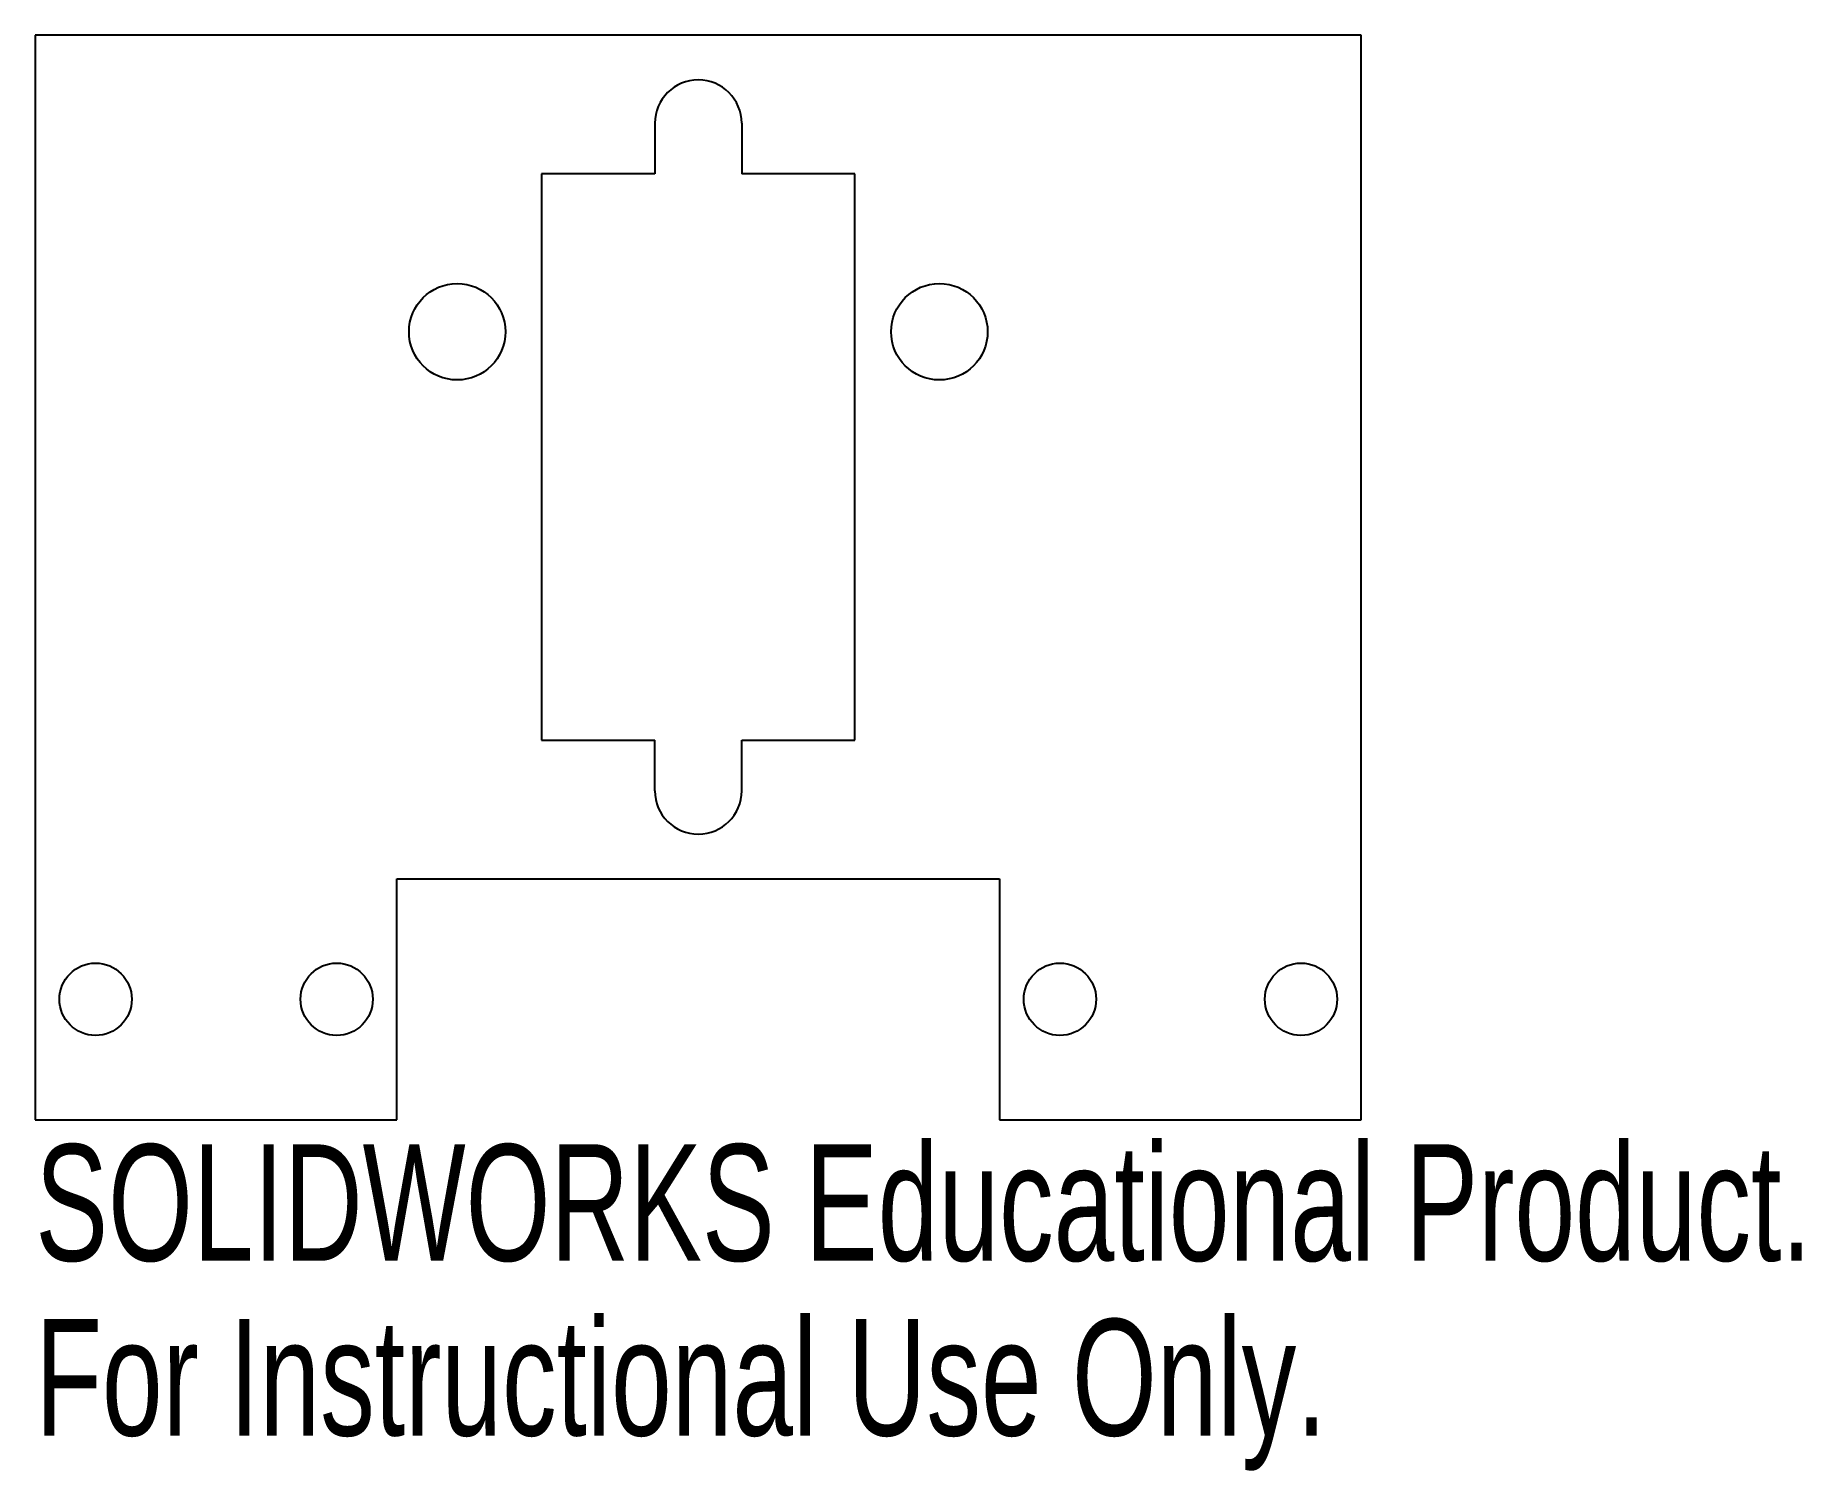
# Model space of a CAD drawing. Header units: millimetres. Extents: x 0 to 73.3, y -14.6 to 45.
import ezdxf

# ---------------------------------------------------------------- set-up
doc = ezdxf.new("R2010")
doc.units = ezdxf.units.MM
doc.styles.add('SLDTEXTSTYLE0', font='TXT', dxfattribs={"width": 0.7})

msp = doc.modelspace()

# ---------------------------------------------------------------- linework, layer by layer
at = {"color": 7, "linetype": 'Continuous', "lineweight": 25}
for p, q in [((0, 45), (0, 0)), ((55, 45), (0, 45)), ((55, 0), (55, 45)), ((25.7, 41.35), (25.7, 39.25)), ((29.3, 41.35), (29.3, 39.25)), ((21, 39.25), (21, 15.75)), ((25.7, 39.25), (21, 39.25)), ((34, 39.25), (29.3, 39.25)), ((34, 15.75), (34, 39.25)), ((21, 15.75), (25.7, 15.75)), ((25.7, 13.65), (25.7, 15.75)), ((29.3, 15.75), (34, 15.75)), ((29.3, 13.65), (29.3, 15.75)), ((15, 0), (15, 10)), ((15, 10), (40, 10)), ((40, 10), (40, 0)), ((0, 0), (15, 0)), ((40, 0), (55, 0))]:
    msp.add_line(p, q, dxfattribs=at)
for centre, radius in [((17.5, 32.7), 2), ((37.5, 32.7), 2), ((2.5, 5), 1.5), ((12.5, 5), 1.5), ((42.5, 5), 1.5), ((52.5, 5), 1.5)]:
    msp.add_circle(centre, radius, dxfattribs=at)
for centre, start, end in [((27.5, 41.35), 0, 180), ((27.5, 13.65), 180, 0)]:
    msp.add_arc(centre, 1.8, start, end, dxfattribs=at)

# ---------------------------------------------------------------- texts
at = {"color": 7, "linetype": 'Continuous', "char_height": 4.83362, "attachment_point": 1, "style": 'SLDTEXTSTYLE0'}
for s, insert in [('SOLIDWORKS Educational Product.', (0, -1.02)), ('For Instructional Use Only.', (0, -8.27))]:
    msp.add_mtext(s, dxfattribs=dict(at, insert=insert))

doc.saveas('drawing.dxf')
